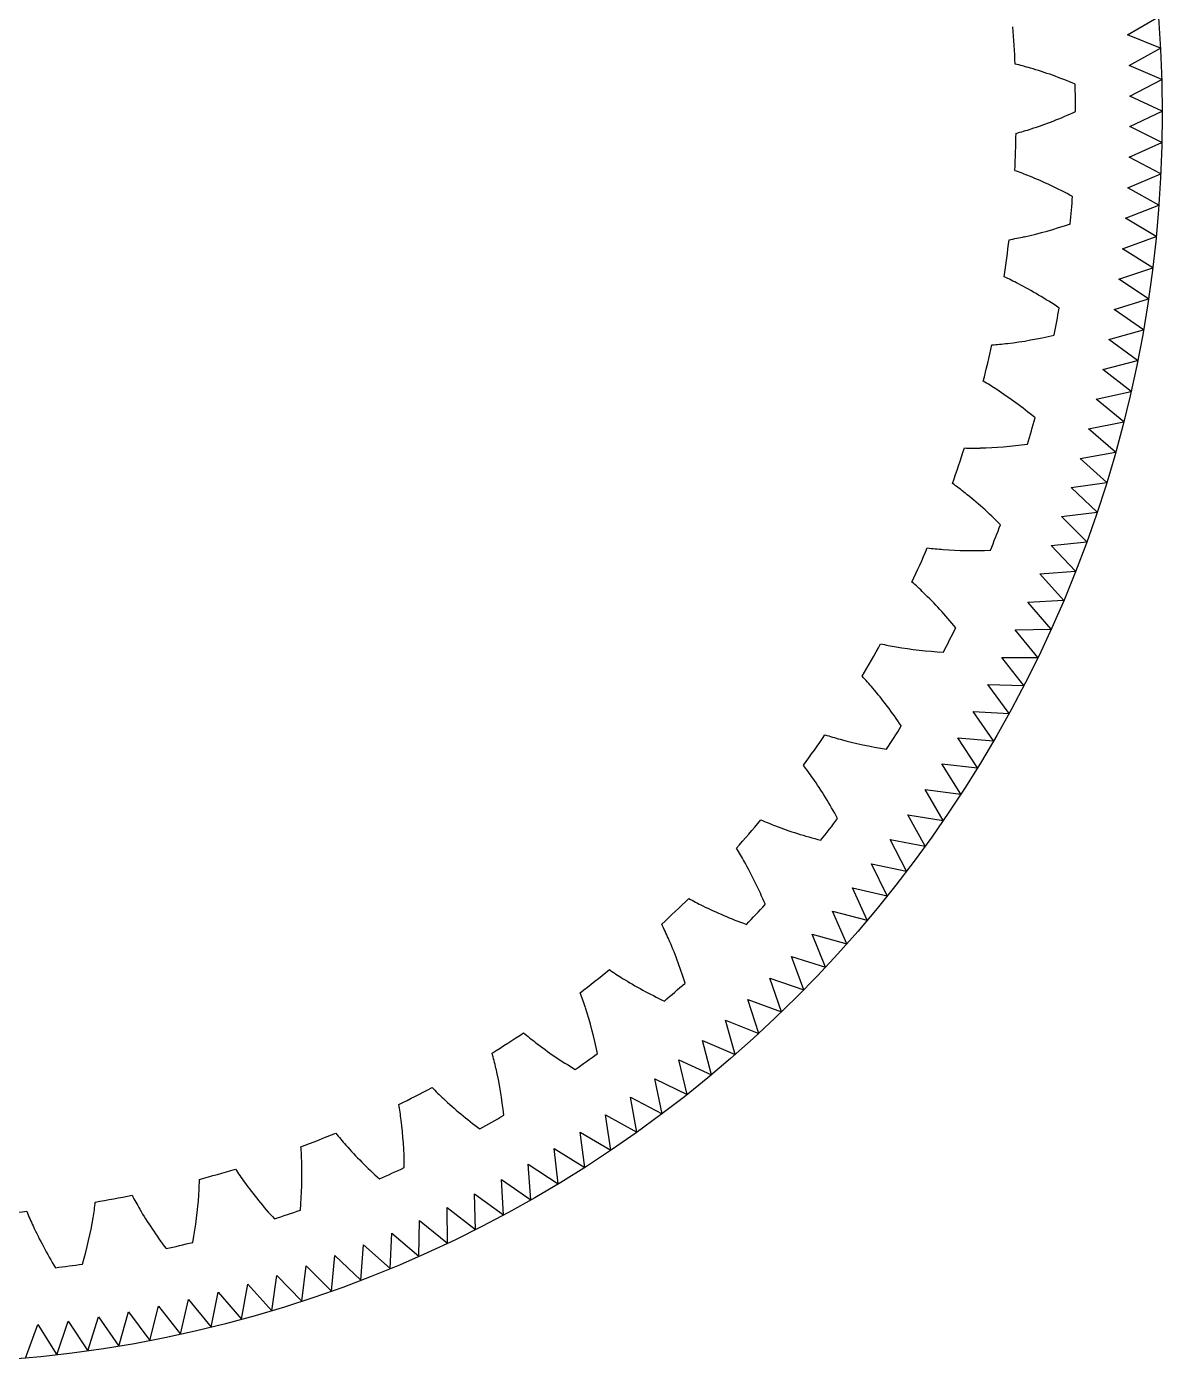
# Model space of a CAD drawing. Header units: millimetres. Extents: x -68.3 to -29.5, y -20.2 to 16.5.
# Drawn here: x -48.66 to -32.29, y -20.2 to -0.95 of the extents above; entities that cross this region are included whole.
import ezdxf

# ---------------------------------------------------------------- set-up
doc = ezdxf.new("R2010")
doc.units = ezdxf.units.MM
doc.layers.get('0').update_dxf_attribs({"linetype": 'CONTINUOUS'})

msp = doc.modelspace()

# ---------------------------------------------------------------- linework, layer by layer
msp.add_lwpolyline([(-48.675, -20.125), (-48.5, -19.642), (-48.225, -20.079), (-48.062, -19.592), (-47.776, -20.021), (-47.626, -19.53), (-47.329, -19.953), (-47.191, -19.458), (-46.884, -19.872), (-46.758, -19.374), (-46.441, -19.781), (-46.328, -19.28), (-46, -19.679), (-45.9, -19.175), (-45.562, -19.565), (-45.474, -19.059), (-45.127, -19.441), (-45.052, -18.933), (-44.695, -19.306), (-44.633, -18.796), (-44.267, -19.16), (-44.218, -18.648), (-43.843, -19.003), (-43.807, -18.49), (-43.423, -18.835), (-43.399, -18.322), (-43.007, -18.657), (-42.996, -18.144), (-42.595, -18.469), (-42.598, -17.955), (-42.189, -18.271), (-42.204, -17.757), (-41.788, -18.062), (-41.816, -17.549), (-41.392, -17.843), (-41.433, -17.331), (-41.001, -17.614), (-41.055, -17.104), (-40.617, -17.376), (-40.684, -16.867), (-40.239, -17.128), (-40.318, -16.621), (-39.867, -16.871), (-39.959, -16.365), (-39.501, -16.604), (-39.606, -16.101), (-39.142, -16.328), (-39.26, -15.828), (-38.791, -16.044), (-38.921, -15.547), (-38.447, -15.75), (-38.589, -15.257), (-38.11, -15.448), (-38.265, -14.958), (-37.781, -15.138), (-37.948, -14.652), (-37.459, -14.819), (-37.639, -14.338), (-37.146, -14.493), (-37.338, -14.016), (-36.842, -14.158), (-37.045, -13.687), (-36.545, -13.817), (-36.76, -13.35), (-36.258, -13.467), (-36.484, -13.006), (-35.979, -13.111), (-36.217, -12.656), (-35.709, -12.748), (-35.959, -12.299), (-35.449, -12.378), (-35.709, -11.935), (-35.198, -12.002), (-35.469, -11.566), (-34.956, -11.619), (-35.238, -11.19), (-34.724, -11.231), (-35.017, -10.809), (-34.502, -10.837), (-34.806, -10.423), (-34.29, -10.437), (-34.604, -10.031), (-34.088, -10.033), (-34.412, -9.634), (-33.896, -9.623), (-34.23, -9.233), (-33.715, -9.208), (-34.058, -8.827), (-33.544, -8.79), (-33.897, -8.417), (-33.383, -8.367), (-33.746, -8.003), (-33.234, -7.94), (-33.605, -7.585), (-33.095, -7.509), (-33.475, -7.164), (-32.967, -7.075), (-33.356, -6.74), (-32.85, -6.638), (-33.247, -6.313), (-32.744, -6.198), (-33.149, -5.883), (-32.649, -5.756), (-33.062, -5.451), (-32.565, -5.312), (-32.986, -5.017), (-32.492, -4.865), (-32.92, -4.581), (-32.431, -4.417), (-32.866, -4.144), (-32.381, -3.967), (-32.822, -3.705), (-32.342, -3.517), (-32.79, -3.265), (-32.314, -3.065), (-32.769, -2.825), (-32.298, -2.613), (-32.759, -2.385), (-32.294, -2.161), (-32.759, -1.944), (-32.3, -1.708), (-32.771, -1.503), (-32.318, -1.256), (-32.794, -1.063), (-32.348, -0.805)])
msp.add_circle((-50.294, -2.198), 18)
for radius, start, end in [(15.896, 2.5778, 4.5191), (16.75, 0.104, 1.4545), (15.896, 357.0393, 358.9807), (16.75, 354.5655, 355.916), (15.896, 351.5009, 353.4422), (16.75, 349.0271, 350.3776), (15.896, 345.9624, 347.9037), (16.75, 343.4886, 344.8391), (15.896, 340.424, 342.3653), (16.75, 337.9501, 339.3006), (15.896, 334.8855, 336.8268), (16.75, 332.4117, 333.7622), (15.896, 329.347, 331.2884), (15.896, 323.8086, 325.7499), (16.75, 326.8732, 328.2237), (15.896, 318.2701, 320.2114), (16.75, 321.3347, 322.6853), (15.896, 312.7316, 314.673), (16.75, 315.7963, 317.1468), (15.896, 307.1932, 309.1345), (16.75, 310.2578, 311.6083), (15.896, 301.6547, 303.596), (16.75, 304.7194, 306.0699), (15.896, 296.1163, 298.0576), (16.75, 299.1809, 300.5314), (15.896, 290.5778, 292.5191), (15.896, 285.0393, 286.9807), (16.75, 293.6424, 294.993), (15.896, 279.5009, 281.4422), (15.896, 273.9624, 275.9037), (16.75, 288.104, 289.4545), (16.75, 282.5655, 283.916), (16.75, 277.027, 278.3776)]:
    msp.add_arc((-50.294, -2.198), radius, start, end)
for centre, major_axis, ratio, start_param, end_param in [((-33.643, -2.583), (-2.048, 0.964), 0.343358, 5.141439, 5.253685), ((-33.108, -3.719), (-2.998, 1.966), 0.42182, 5.124499, 5.338716), ((-33.163, -0.239), (-2.924, -2.022), 0.419893, 0.947056, 1.162818), ((-33.578, -1.21), (-2.163, -1.151), 0.357035, 1.000293, 1.105432), ((-33.757, -4.188), (-1.945, 1.157), 0.343358, 5.141439, 5.253685), ((-33.335, -5.371), (-2.794, 2.246), 0.42182, 5.124499, 5.338716), ((-33.053, -1.901), (-3.106, -1.73), 0.419893, 0.947056, 1.162818), ((-33.561, -2.827), (-2.264, -0.937), 0.357035, 1.000293, 1.105432), ((-34.027, -5.775), (-1.824, 1.34), 0.343358, 5.141439, 5.253685), ((-33.721, -6.993), (-2.564, 2.506), 0.42182, 5.124499, 5.338716), ((-33.105, -3.567), (-3.258, -1.422), 0.419893, 0.947056, 1.162818), ((-33.699, -4.439), (-2.344, -0.714), 0.357035, 1.000293, 1.105432), ((-34.448, -7.328), (-1.687, 1.51), 0.343358, 5.141439, 5.253685), ((-34.261, -8.57), (-2.31, 2.741), 0.42182, 5.124499, 5.338716), ((-33.993, -6.031), (-2.402, -0.484), 0.357035, 1.000293, 1.105432), ((-33.318, -5.219), (-3.38, -1.101), 0.419893, 0.947056, 1.162818), ((-35.017, -8.834), (-1.533, 1.665), 0.343358, 5.141439, 5.253685), ((-34.951, -10.088), (-2.035, 2.952), 0.42182, 5.124499, 5.338716), ((-34.439, -7.586), (-2.438, -0.25), 0.357035, 1.000293, 1.105432), ((-33.688, -6.843), (-3.471, -0.77), 0.419893, 0.947056, 1.162818), ((-35.729, -10.277), (-1.365, 1.806), 0.343358, 5.141439, 5.253685), ((-35.784, -11.532), (-1.741, 3.134), 0.42182, 5.124499, 5.338716), ((-35.033, -9.091), (-2.45, -0.014), 0.357035, 1.000293, 1.105432), ((-34.214, -8.424), (-3.529, -0.431), 0.419893, 0.947056, 1.162818), ((-36.576, -11.645), (-1.185, 1.929), 0.343358, 5.141439, 5.253685), ((-36.752, -12.889), (1.43, -3.288), 0.42182, 1.982906, 2.197123), ((-35.77, -10.532), (-2.44, 0.223), 0.357035, 1.000293, 1.105432), ((-34.89, -9.947), (-3.554, -0.089), 0.419893, 0.947056, 1.162818), ((-37.552, -12.925), (-0.993, 2.034), 0.343358, 5.141439, 5.253685), ((-37.847, -14.146), (1.106, -3.41), 0.42182, 1.982906, 2.197123), ((-36.642, -11.894), (-2.407, 0.457), 0.357035, 1.000293, 1.105432), ((-35.71, -11.398), (-3.546, 0.255), 0.419893, 0.947056, 1.162818), ((-38.647, -14.104), (0.792, -2.12), 0.343358, 1.999846, 2.112092), ((-39.058, -15.291), (0.772, -3.501), 0.42182, 1.982906, 2.197123), ((-37.641, -13.167), (-2.352, 0.687), 0.357035, 1.000293, 1.105432), ((-36.666, -12.762), (-3.505, 0.596), 0.419893, 0.947056, 1.162818), ((-39.85, -15.173), (0.584, -2.187), 0.343358, 1.999846, 2.112092), ((-40.374, -16.314), (0.43, -3.559), 0.42182, 1.982906, 2.197123), ((-38.759, -14.337), (-2.275, 0.911), 0.357035, 1.000293, 1.105432), ((-37.749, -14.028), (-3.431, 0.931), 0.419893, 0.947056, 1.162818), ((-41.151, -16.12), (0.37, -2.233), 0.343358, 1.999846, 2.112092), ((-41.783, -17.206), (0.085, -3.584), 0.42182, 1.982906, 2.197123), ((-39.984, -15.393), (-2.176, 1.127), 0.357035, 1.000293, 1.105432), ((-38.949, -15.184), (-3.325, 1.258), 0.419893, 0.947056, 1.162818), ((-42.538, -16.938), (0.152, -2.258), 0.343358, 1.999846, 2.112092), ((-43.271, -17.957), (-0.262, -3.576), 0.42182, 1.982906, 2.197123), ((-41.306, -16.327), (-2.057, 1.331), 0.357035, 1.000293, 1.105432), ((-43.996, -17.617), (-0.066, -2.263), 0.343358, 1.999846, 2.112092), ((-40.256, -16.218), (-3.188, 1.573), 0.419893, 0.947056, 1.162818), ((-44.825, -18.561), (-0.605, -3.534), 0.42182, 1.982906, 2.197123), ((-42.711, -17.128), (-1.919, 1.524), 0.357035, 1.000293, 1.105432), ((-45.514, -18.153), (-0.284, -2.246), 0.343358, 1.999846, 2.112092), ((-41.656, -17.121), (-3.021, 1.873), 0.419893, 0.947056, 1.162818), ((-46.43, -19.013), (-0.944, -3.459), 0.42182, 1.982906, 2.197123), ((-44.188, -17.79), (-1.763, 1.702), 0.357035, 1.000293, 1.105432), ((-47.076, -18.54), (-0.5, -2.208), 0.343358, 1.999846, 2.112092), ((-43.136, -17.885), (-2.826, 2.156), 0.419893, 0.947056, 1.162818), ((-48.668, -18.774), (-0.71, -2.149), 0.343358, 1.999846, 2.112092), ((-45.721, -18.307), (-1.591, 1.864), 0.357035, 1.000293, 1.105432), ((-48.071, -19.307), (-1.273, -3.352), 0.42182, 1.982906, 2.197123), ((-47.297, -18.673), (-1.403, 2.009), 0.357035, 1.000293, 1.105432), ((-44.684, -18.503), (-2.605, 2.419), 0.419893, 0.947056, 1.162818), ((-46.283, -18.968), (-2.359, 2.659), 0.419893, 0.947056, 1.162818), ((-49.732, -19.442), (-1.591, -3.213), 0.42182, 1.982906, 2.197123)]:
    msp.add_ellipse(centre, major_axis=major_axis, ratio=ratio, start_param=start_param, end_param=end_param)

doc.saveas('drawing.dxf')
